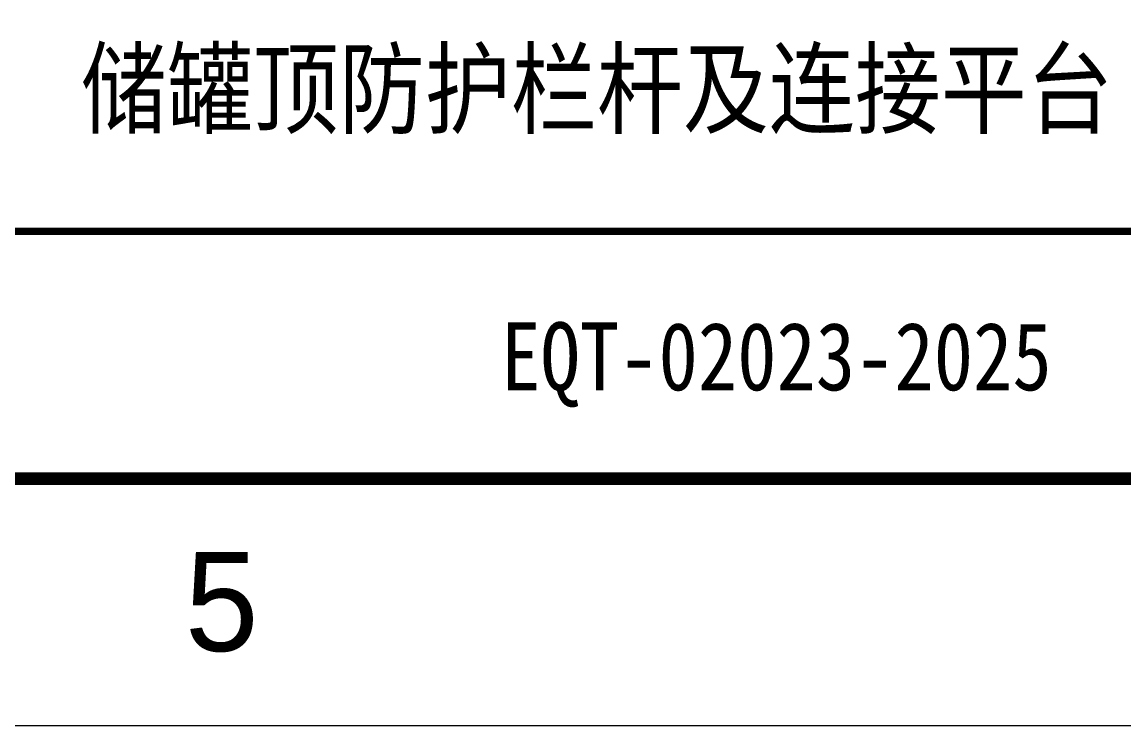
# Model space of a CAD drawing. Extents: x 148 to 221443, y -36682 to 6758.
# Drawn here: x 37205 to 38096, y -36108 to -35539 of the extents above; entities that cross this region are included whole.
import ezdxf
from ezdxf.enums import TextEntityAlignment as Align

# ---------------------------------------------------------------- set-up
doc = ezdxf.new("R2010")
doc.units = 0
doc.header["$LTSCALE"] = 10
doc.header["$MEASUREMENT"] = 0
doc.layers.add('2（细实线）', color=3, linetype='Continuous', lineweight=20)
doc.layers.add('图框层', color=7, linetype='Continuous', lineweight=15)
doc.styles.add('HZ', font='ROMS.SHX', dxfattribs={"width": 0.75, "bigfont": 'GBCBIG.SHX'})
doc.styles.add('tkhz2', font='')
doc.styles.get('tkhz2').set_extended_font_data('SimSun')

# ---------------------------------------------------------------- blocks, each defined once
blk = doc.blocks.new('a2')
at = {"layer": '图框层', "ltscale": 10}
blk.add_lwpolyline([(15311.086, 10126.742), (15905.086, 10126.742), (15905.086, 9706.742), (15311.086, 9706.742)], close=True, dxfattribs=at)
at = {"layer": '图框层', "ltscale": 10, "const_width": 0.5}
blk.add_lwpolyline([(15336.086, 10116.742), (15895.086, 10116.742), (15895.086, 9716.742), (15336.086, 9716.742)], close=True, dxfattribs=at)
at = {"style": 'HZ'}
blk.add_text('5', height=4, dxfattribs=at).set_placement((15755.336, 9711.742), align=Align.MIDDLE)

msp = doc.modelspace()

# ---------------------------------------------------------------- linework, layer by layer
at = {"layer": '图框层', "const_width": 6}
msp.add_lwpolyline([(36561.305, -35907.8595), (40161.305, -35907.8595), (40161.305, -35227.8595), (36561.305, -35227.8595)], close=True, dxfattribs=at)
msp.add_lwpolyline([(36561.305, -35707.8595), (40161.305, -35707.8595)], dxfattribs=at)

# ---------------------------------------------------------------- block references
at = {"layer": '2（细实线）', "xscale": 20, "yscale": 20, "zscale": 20}
msp.add_blockref('a2', (-277740.422, -230242.7026), dxfattribs=at)

# ---------------------------------------------------------------- texts
at = {"layer": '图框层', "style": 'tkhz2', "width": 0.85}
msp.add_text('EQT-02023-2025', height=55, dxfattribs=at).set_placement((37815.0652, -35836.3812), align=Align.CENTER)
msp.add_attdef('储罐顶防护栏杆及连接平台', text='', height=60, dxfattribs=at).set_placement((37669.7463, -35622.5027), align=Align.CENTER)

doc.saveas('drawing.dxf')
